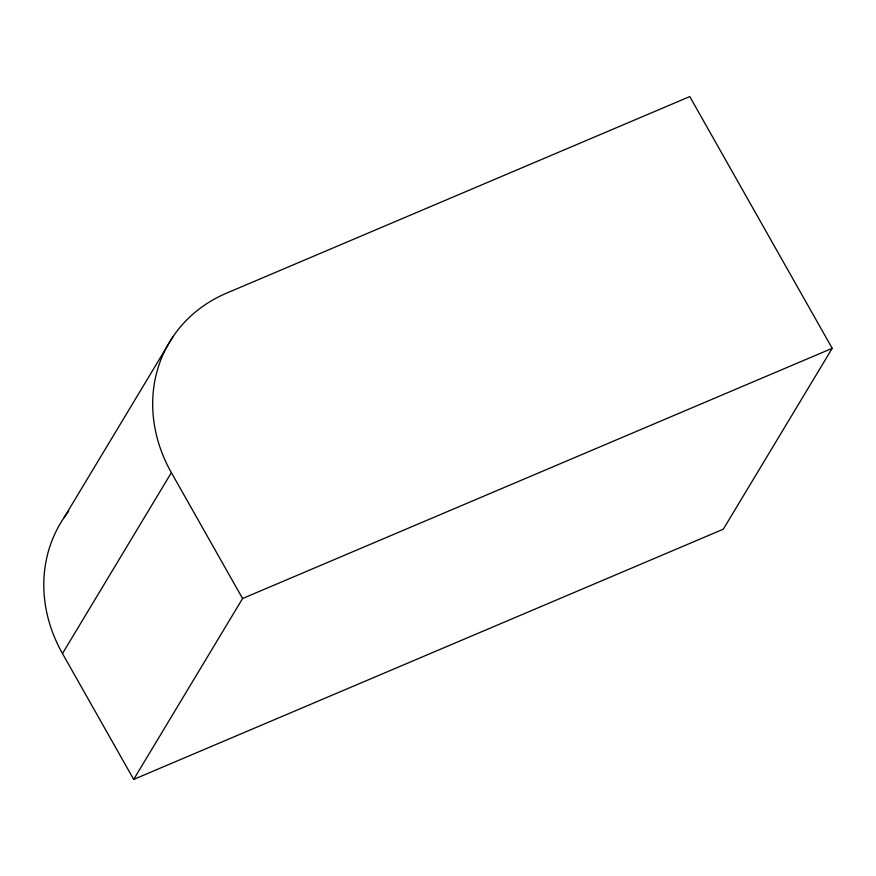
<?xml version="1.0" encoding="UTF-8"?>
<svg xmlns="http://www.w3.org/2000/svg" width="876" height="876" viewBox="0 0 876 876"><rect width="100%" height="100%" fill="white"/><g stroke="black" fill="none" stroke-linecap="round" stroke-linejoin="round"><path stroke-width="1.31" d="M63.981 517.738L172.879 336.844M62.481 653.54L171.378 472.657A149.5 131.904 31 0 1 226.512 293.175L689.784 96.59L832.2 348.32L723.302 529.203L133.689 779.41L62.481 653.54A149.5 131.904 31 0 1 68.667 511.288M133.689 779.41L242.586 598.516L832.2 348.32M171.378 472.657L242.586 598.516"/></g></svg>
